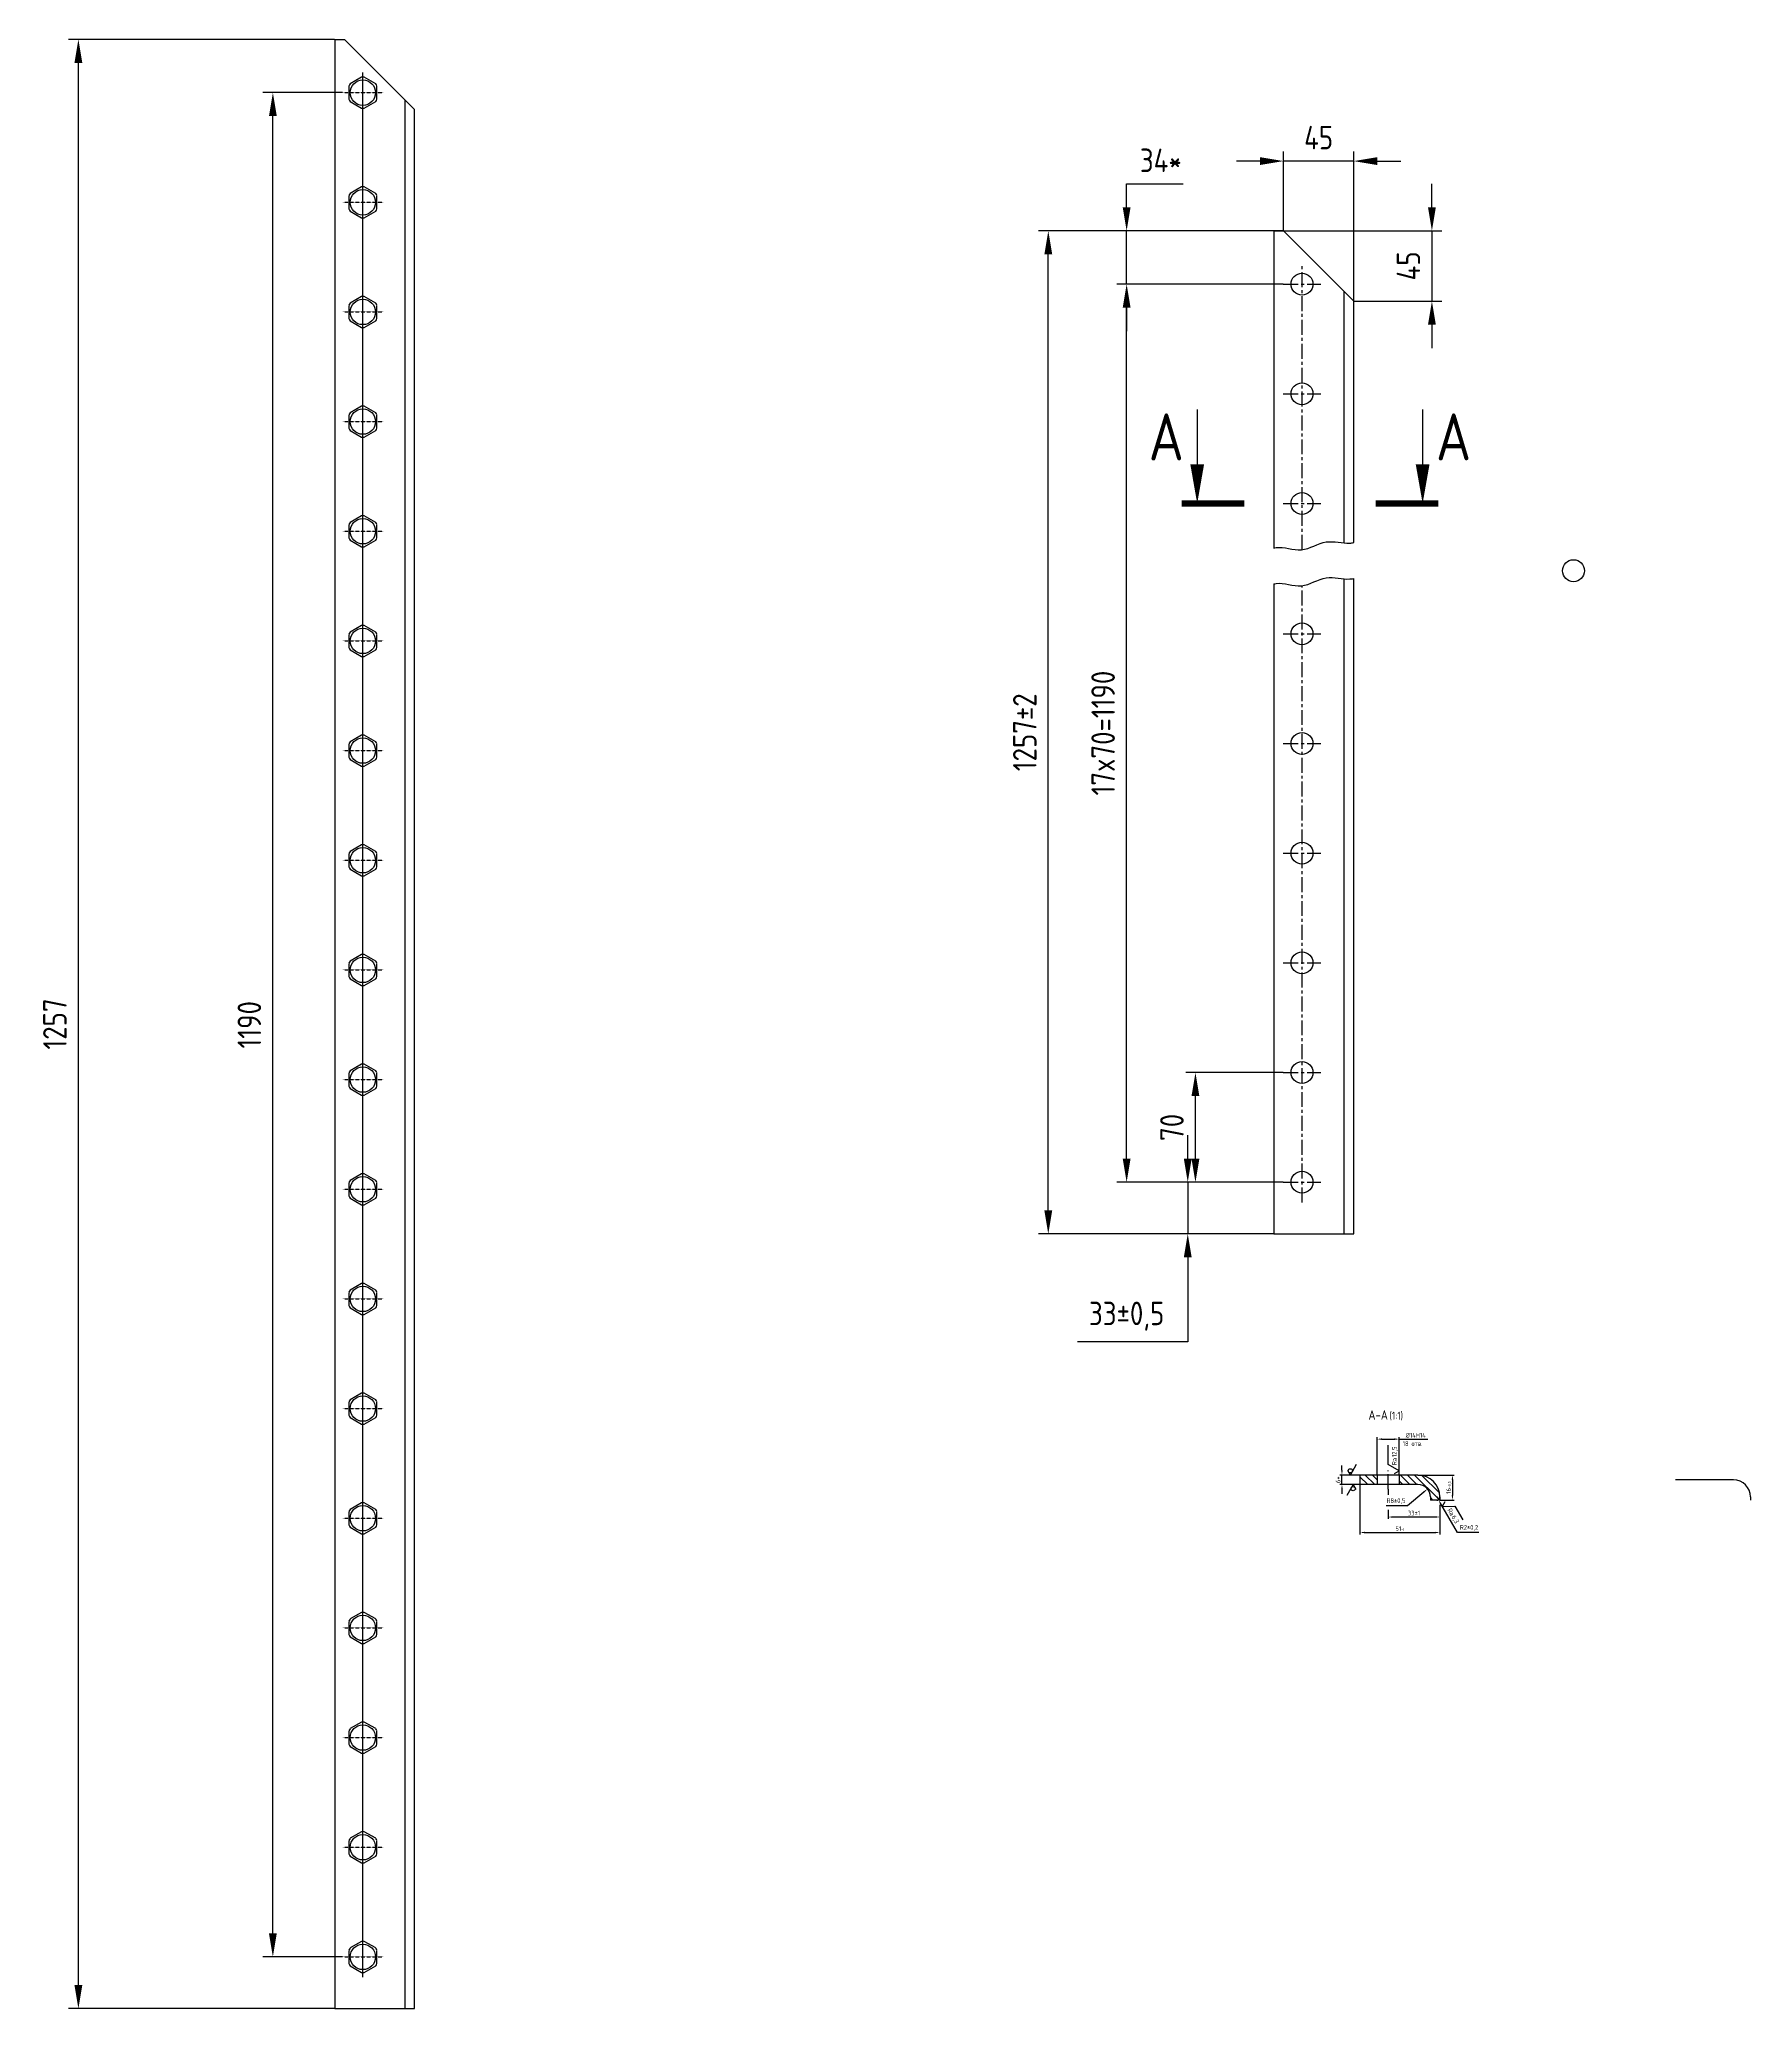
# Model space of a CAD drawing. Header units: millimetres. Extents: x 2257 to 4459, y 1468 to 4205.
# Drawn here: x 2257 to 3349, y 1468 to 2725 of the extents above; entities that cross this region are included whole.
import ezdxf
from ezdxf.enums import TextEntityAlignment as Align

# ---------------------------------------------------------------- set-up
doc = ezdxf.new("R2010")
doc.units = ezdxf.units.MM
doc.header["$LTSCALE"] = 0.3
doc.linetypes.add('CENTER', pattern=[50.8, 31.75, -6.35, 6.35, -6.35])
for name, color, linetype in [('Bord', 1, 'Continuous'), ('Cen', 5, 'CENTER'), ('Cont', 6, 'Continuous'), ('Dim', 7, 'Continuous'), ('Hatch', 2, 'Continuous'), ('Text', 3, 'Continuous'), ('Textb', 6, 'Continuous')]:
    doc.layers.add(name, color=color, linetype=linetype)
doc.styles.add('Style1', font='romans.shx', dxfattribs={"width": 0.8})
doc.dimstyles.new('Dia_1', dxfattribs={"dimtxt": 3, "dimasz": 3, "dimexe": 1.25, "dimexo": 0, "dimgap": 1, "dimtad": 1, "dimtoh": 1, "dimtxsty": 'Style1', "dimcen": 2.5, "dimclrt": 3, "dimadec": 0, "dimazin": 0, "dimtfac": 1, "dimtmove": 0, "dimatfit": 3, "dimfxl": 1, "dimarcsym": 0})
doc.dimstyles.new('Lin$0', dxfattribs={"dimtxt": 3, "dimasz": 3, "dimexe": 1.25, "dimexo": 0, "dimgap": 1, "dimtad": 1, "dimtoh": 1, "dimdec": 5, "dimlfac": -1, "dimtxsty": 'Style1', "dimcen": 2.5, "dimclrt": 3, "dimaunit": 1, "dimadec": 0, "dimazin": 0, "dimtfac": 1, "dimtdec": 5, "dimtmove": 0, "dimatfit": 3, "dimldrblk": 'NONE', "dimfxl": 1, "dimarcsym": 0})
doc.dimstyles.new('Lin_5$0', dxfattribs={"dimscale": 5, "dimtxt": 3, "dimasz": 3, "dimexe": 1.25, "dimexo": 0, "dimgap": 1.5, "dimtad": 1, "dimtoh": 1, "dimtxsty": 'Style1', "dimcen": 2.5, "dimclrt": 3, "dimadec": 0, "dimazin": 0, "dimtfac": 1, "dimtmove": 0, "dimatfit": 3, "dimldrblk": 'DOT', "dimfxl": 1, "dimarcsym": 0})

# ---------------------------------------------------------------- blocks, each defined once
blk = doc.blocks.new('*D37')
at = {"layer": 'Defpoints', "color": 0, "transparency": 16777216}
for p in [(3044.9, 1995.6), (2990, 1962.6), (3044.9, 1962.6)]:
    blk.add_point(p, dxfattribs=at)
at = {"layer": 'Dim', "color": 0, "lineweight": -2, "transparency": 16777216}
for p, q in [((2990, 2010.6), (2990, 2025.6)), ((3044.9, 1995.6), (2983.7, 1995.6)), ((2990, 1995.6), (2990, 1962.6)), ((3044.9, 1962.6), (2983.7, 1962.6)), ((2990, 1947.6), (2990, 1893.7)), ((2990, 1893.7), (2919.6, 1893.7))]:
    blk.add_line(p, q, dxfattribs=at)
at = {"layer": 'Dim', "color": 0, "transparency": 16777216}
for points in [[(2987.5, 2010.6), (2992.5, 2010.6), (2990, 1995.6)], [(2987.5, 1947.6), (2992.5, 1947.6), (2990, 1962.6)]]:
    blk.add_solid(points, dxfattribs=at)
at = {"layer": 'Dim', "color": 3, "transparency": 16777216, "insert": (2951, 1910.1), "char_height": 15, "attachment_point": 5, "style": 'Style1'}
blk.add_mtext('33±0,5', dxfattribs=at)
blk = doc.blocks.new('_Dot')
at = {"color": 0, "linetype": 'ByBlock', "lineweight": -2}
blk.add_line((-0.5, 0), (-1, 0), dxfattribs=at)
at = {"color": 0, "linetype": 'ByBlock', "const_width": 0.5}
blk.add_lwpolyline([(-0.25, 0, 1), (0.25, 0, 1)], format="xyb", close=True, dxfattribs=at)
blk = doc.blocks.new('*D38')
at = {"layer": 'Defpoints', "color": 0, "transparency": 16777216}
for p in [(3117.9, 1786.4), (3150.9, 1789.6), (3117.9, 1781.9)]:
    blk.add_point(p, dxfattribs=at)
at = {"layer": 'Dim', "color": 0, "lineweight": -2, "transparency": 16777216}
for p, q in [((3117.9, 1786.4), (3117.9, 1780.7)), ((3150.9, 1789.6), (3150.9, 1780.7)), ((3147.9, 1781.9), (3120.9, 1781.9))]:
    blk.add_line(p, q, dxfattribs=at)
at = {"layer": 'Dim', "color": 0, "transparency": 16777216}
for points in [[(3120.9, 1782.4), (3120.9, 1781.4), (3117.9, 1781.9)], [(3147.9, 1782.4), (3147.9, 1781.4), (3150.9, 1781.9)]]:
    blk.add_solid(points, dxfattribs=at)
at = {"layer": 'Dim', "color": 3, "transparency": 16777216, "insert": (3134.4, 1784.4), "char_height": 3, "attachment_point": 5, "style": 'Style1'}
blk.add_mtext('33%%P1', dxfattribs=at)
blk = doc.blocks.new('_None')
blk = doc.blocks.new('*D39')
at = {"layer": 'Defpoints', "color": 0, "transparency": 16777216}
for p in [(3099.9, 1802.7), (3150.9, 1781.9), (3150.9, 1772)]:
    blk.add_point(p, dxfattribs=at)
at = {"layer": 'Dim', "color": 0, "lineweight": -2, "transparency": 16777216}
for p, q in [((3099.9, 1802.7), (3099.9, 1770.8)), ((3150.9, 1781.9), (3150.9, 1770.8)), ((3102.9, 1772), (3147.9, 1772))]:
    blk.add_line(p, q, dxfattribs=at)
at = {"layer": 'Dim', "color": 0, "transparency": 16777216}
for points in [[(3102.9, 1772.5), (3102.9, 1771.5), (3099.9, 1772)], [(3147.9, 1772.5), (3147.9, 1771.5), (3150.9, 1772)]]:
    blk.add_solid(points, dxfattribs=at)
at = {"layer": 'Dim', "color": 3, "transparency": 16777216, "insert": (3125.4, 1774.5), "char_height": 3, "attachment_point": 5, "style": 'Style1'}
blk.add_mtext('51{\\H0.58333x;\\S^ -1;}', dxfattribs=at)
blk = doc.blocks.new('*D40')
at = {"layer": 'Defpoints', "color": 0, "transparency": 16777216}
for p in [(3088.4, 1808.7), (3099.9, 1808.7), (3099.9, 1802.7)]:
    blk.add_point(p, dxfattribs=at)
at = {"layer": 'Dim', "color": 0, "lineweight": -2, "transparency": 16777216}
for p, q in [((3088.4, 1811.7), (3088.4, 1814.7)), ((3099.9, 1808.7), (3087.1, 1808.7)), ((3099.9, 1802.7), (3087.1, 1802.7)), ((3088.4, 1802.7), (3088.4, 1808.7)), ((3088.4, 1799.7), (3088.4, 1796.7))]:
    blk.add_line(p, q, dxfattribs=at)
at = {"layer": 'Dim', "color": 0, "transparency": 16777216}
for points in [[(3087.9, 1811.7), (3088.9, 1811.7), (3088.4, 1808.7)], [(3087.9, 1799.7), (3088.9, 1799.7), (3088.4, 1802.7)]]:
    blk.add_solid(points, dxfattribs=at)
at = {"layer": 'Dim', "color": 3, "transparency": 16777216, "insert": (3085.9, 1805.7), "char_height": 3, "attachment_point": 5, "rotation": 90, "style": 'Style1'}
blk.add_mtext('6*', dxfattribs=at)
blk = doc.blocks.new('sherISO_09')
at = {"layer": 'Text'}
for q in [(-1.7, 3), (4, 7)]:
    blk.add_line((0, 0), q, dxfattribs=at)
blk.add_circle((0, 2.7), 1.35, dxfattribs=at)
blk = doc.blocks.new('*D41')
at = {"layer": 'Defpoints', "color": 0, "transparency": 16777216}
for p in [(3136.9, 1808.7), (3150.7, 1792.7), (3158.9, 1792.7)]:
    blk.add_point(p, dxfattribs=at)
at = {"layer": 'Dim', "color": 0, "lineweight": -2, "transparency": 16777216}
for p, q in [((3136.9, 1808.7), (3160.1, 1808.7)), ((3158.9, 1805.7), (3158.9, 1795.7)), ((3150.7, 1792.7), (3160.1, 1792.7))]:
    blk.add_line(p, q, dxfattribs=at)
at = {"layer": 'Dim', "color": 0, "transparency": 16777216}
for points in [[(3158.4, 1805.7), (3159.4, 1805.7), (3158.9, 1808.7)], [(3158.4, 1795.7), (3159.4, 1795.7), (3158.9, 1792.7)]]:
    blk.add_solid(points, dxfattribs=at)
at = {"layer": 'Dim', "color": 3, "transparency": 16777216, "insert": (3156.4, 1800.7), "char_height": 3, "attachment_point": 5, "rotation": 90, "style": 'Style1'}
blk.add_mtext('16{\\H0.58333x;\\S^ -0,5;}', dxfattribs=at)
blk = doc.blocks.new('ZNAK02')
at = {"layer": 'Textb', "style": 'Style1', "width": 0.8}
blk.add_attdef('А-А', text='', height=6, dxfattribs=at).set_placement((13.9, -0.1), align=Align.RIGHT)
blk.add_attdef('SC(1)', (14.9, -0.1), '', height=5, dxfattribs=at)
blk = doc.blocks.new('*D42')
at = {"layer": 'Defpoints', "color": 0, "transparency": 16777216}
for p in [(3110.9, 1831.6), (3110.9, 1808.7), (3124.9, 1808.7)]:
    blk.add_point(p, dxfattribs=at)
at = {"layer": 'Dim', "color": 0, "lineweight": -2, "transparency": 16777216}
for p, q in [((3110.9, 1808.7), (3110.9, 1832.8)), ((3113.9, 1831.6), (3121.9, 1831.6)), ((3124.9, 1808.7), (3124.9, 1832.8)), ((3124.9, 1831.6), (3143.1, 1831.6))]:
    blk.add_line(p, q, dxfattribs=at)
at = {"layer": 'Dim', "color": 0, "transparency": 16777216}
for points in [[(3113.9, 1832.1), (3113.9, 1831.1), (3110.9, 1831.6)], [(3121.9, 1832.1), (3121.9, 1831.1), (3124.9, 1831.6)]]:
    blk.add_solid(points, dxfattribs=at)
at = {"layer": 'Dim', "color": 3, "transparency": 16777216, "insert": (3135.5, 1834.1), "char_height": 3, "attachment_point": 5, "style": 'Style1'}
blk.add_mtext('%%C14H14', dxfattribs=at)
blk = doc.blocks.new('sherISO_01')
at = {"layer": 'Text'}
blk.add_line((4, 7), (16.4, 7), dxfattribs=at)
blk.add_lwpolyline([(-1.7, 3), (0, 0), (4, 7)], dxfattribs=at)
at = {"layer": 'Text', "style": 'Style1', "width": 0.8}
blk.add_text('Ra', height=3, dxfattribs=at).set_placement((3.6, 1.5))
blk.add_attdef('12,5', (8.7, 1.5), '', height=3, dxfattribs=at)
blk = doc.blocks.new('*D43')
at = {"layer": 'Defpoints', "color": 0, "transparency": 16777216}
for p in [(3130.7, 1789.6), (3136.9, 1794.7)]:
    blk.add_point(p, dxfattribs=at)
at = {"layer": 'Dim', "color": 0, "lineweight": -2, "transparency": 16777216}
for p, q in [((3130.2, 1789.2), (3140.7, 1797.9)), ((3116.6, 1789.2), (3130.2, 1789.2))]:
    blk.add_line(p, q, dxfattribs=at)
at = {"layer": 'Dim', "color": 0, "transparency": 16777216}
blk.add_solid([(3140.4, 1798.3), (3141, 1797.5), (3143, 1799.8)], dxfattribs=at)
at = {"layer": 'Dim', "color": 3, "transparency": 16777216, "insert": (3122.9, 1792), "char_height": 3, "attachment_point": 5, "style": 'Style1'}
blk.add_mtext('R8%%P0,5', dxfattribs=at)
blk = doc.blocks.new('*D44')
at = {"layer": 'Defpoints', "color": 0, "transparency": 16777216}
for p in [(3148.9, 1794.7), (3149.9, 1793)]:
    blk.add_point(p, dxfattribs=at)
at = {"layer": 'Dim', "color": 0, "lineweight": -2, "transparency": 16777216}
for p, q in [((3148.9, 1794.7), (3149.9, 1793)), ((3162.2, 1772.1), (3151.4, 1790.4)), ((3175.7, 1772.1), (3162.2, 1772.1))]:
    blk.add_line(p, q, dxfattribs=at)
at = {"layer": 'Dim', "color": 0, "transparency": 16777216}
blk.add_solid([(3151.8, 1790.6), (3151, 1790.1), (3149.9, 1793)], dxfattribs=at)
at = {"layer": 'Dim', "color": 3, "transparency": 16777216, "insert": (3169.5, 1774.9), "char_height": 3, "attachment_point": 5, "style": 'Style1'}
blk.add_mtext('R2%%P0,2', dxfattribs=at)
blk = doc.blocks.new('sherISO_03')
at = {"layer": 'Text'}
blk.add_line((4, 7), (14.1, 7), dxfattribs=at)
blk.add_lwpolyline([(-1.7, 3), (0, 0), (4, 7)], dxfattribs=at)
at = {"layer": 'Text', "style": 'Style1', "width": 0.8}
blk.add_text('Ra', height=3, dxfattribs=at).set_placement((3.6, 1.5))
blk.add_attdef('6,3', (8.7, 1.5), '', height=3, dxfattribs=at)
blk = doc.blocks.new('A0C3000')
at = {"color": 5, "linetype": 'CENTER', "ltscale": 0.016}
for p, q in [((0, -12.9), (0, 12.9)), ((-12.9, 0), (12.9, 0))]:
    blk.add_line(p, q, dxfattribs=at)
at = {"ltscale": 0.016}
for p, q in [((-9, 4.2), (-9, -4.2)), ((-0.8, 9.9), (-8.2, 5.7)), ((8.2, 5.7), (0.8, 9.9)), ((9, -4.2), (9, 4.2)), ((-8.2, -5.7), (-0.8, -9.9)), ((0.8, -9.9), (8.2, -5.7))]:
    blk.add_line(p, q, dxfattribs=at)
blk.add_circle((0, 0), 8.1, dxfattribs=at)
for start, end in [(145.2409, 154.7591), (85.2409, 94.7591), (25.2409, 34.7591), (205.2409, 214.7591), (265.2409, 274.7591), (325.2409, 334.7591)]:
    blk.add_arc((0, 0), 9.95, start, end, dxfattribs=at)
blk = doc.blocks.new('*D45')
at = {"layer": 'Defpoints', "color": 0, "transparency": 16777216}
for p in [(3051.1, 2647.4), (3051.1, 2602.9), (3095.9, 2558)]:
    blk.add_point(p, dxfattribs=at)
at = {"layer": 'Dim', "color": 0, "lineweight": -2, "transparency": 16777216}
for p, q in [((3051.1, 2602.9), (3051.1, 2653.6)), ((3095.9, 2558), (3095.9, 2653.6)), ((3036.1, 2647.4), (3021.1, 2647.4)), ((3095.9, 2647.4), (3051.1, 2647.4)), ((3110.9, 2647.4), (3125.9, 2647.4))]:
    blk.add_line(p, q, dxfattribs=at)
at = {"layer": 'Dim', "color": 0, "transparency": 16777216}
for points in [[(3036.1, 2649.9), (3036.1, 2644.9), (3051.1, 2647.4)], [(3110.9, 2649.9), (3110.9, 2644.9), (3095.9, 2647.4)]]:
    blk.add_solid(points, dxfattribs=at)
at = {"layer": 'Dim', "color": 3, "transparency": 16777216, "insert": (3073.5, 2662.4), "char_height": 15, "attachment_point": 5, "style": 'Style1'}
blk.add_mtext('45', dxfattribs=at)
blk = doc.blocks.new('*D46')
at = {"layer": 'Defpoints', "color": 0, "transparency": 16777216}
for p in [(3051.1, 2602.9), (3095.9, 2558), (3145.8, 2558)]:
    blk.add_point(p, dxfattribs=at)
at = {"layer": 'Dim', "color": 0, "lineweight": -2, "transparency": 16777216}
for p, q in [((3145.8, 2617.9), (3145.8, 2632.9)), ((3051.1, 2602.9), (3152.1, 2602.9)), ((3145.8, 2602.9), (3145.8, 2558)), ((3095.9, 2558), (3152.1, 2558)), ((3145.8, 2543), (3145.8, 2528))]:
    blk.add_line(p, q, dxfattribs=at)
at = {"layer": 'Dim', "color": 0, "transparency": 16777216}
for points in [[(3143.3, 2617.9), (3148.3, 2617.9), (3145.8, 2602.9)], [(3143.3, 2543), (3148.3, 2543), (3145.8, 2558)]]:
    blk.add_solid(points, dxfattribs=at)
at = {"layer": 'Dim', "color": 3, "transparency": 16777216, "insert": (3130.8, 2580.5), "char_height": 15, "attachment_point": 5, "rotation": 90, "style": 'Style1'}
blk.add_mtext('45', dxfattribs=at)
blk = doc.blocks.new('*D47')
at = {"layer": 'Defpoints', "color": 0, "transparency": 16777216}
for p in [(2951, 2602.9), (3044.9, 2602.9), (3050.9, 2568.9)]:
    blk.add_point(p, dxfattribs=at)
at = {"layer": 'Dim', "color": 0, "lineweight": -2, "transparency": 16777216}
for p, q in [((2951, 2617.9), (2951, 2632.9)), ((2951, 2632.9), (2987.1, 2632.9)), ((3044.9, 2602.9), (2944.8, 2602.9)), ((2951, 2568.9), (2951, 2602.9)), ((3050.9, 2568.9), (2944.8, 2568.9)), ((2951, 2553.9), (2951, 2538.9))]:
    blk.add_line(p, q, dxfattribs=at)
at = {"layer": 'Dim', "color": 0, "transparency": 16777216}
for points in [[(2948.5, 2617.9), (2953.5, 2617.9), (2951, 2602.9)], [(2948.5, 2553.9), (2953.5, 2553.9), (2951, 2568.9)]]:
    blk.add_solid(points, dxfattribs=at)
at = {"layer": 'Dim', "color": 3, "transparency": 16777216, "insert": (2972.8, 2647.9), "char_height": 15, "attachment_point": 5, "style": 'Style1'}
blk.add_mtext('34*', dxfattribs=at)
blk = doc.blocks.new('*D48')
at = {"layer": 'Defpoints', "color": 0, "transparency": 16777216}
for p in [(2994.9, 2065.6), (3050.9, 2065.6), (3050.9, 1995.6)]:
    blk.add_point(p, dxfattribs=at)
at = {"layer": 'Dim', "color": 0, "lineweight": -2, "transparency": 16777216}
for p, q in [((3050.9, 2065.6), (2988.7, 2065.6)), ((2994.9, 2010.6), (2994.9, 2050.6)), ((3050.9, 1995.6), (2988.7, 1995.6))]:
    blk.add_line(p, q, dxfattribs=at)
at = {"layer": 'Dim', "color": 0, "transparency": 16777216}
for points in [[(2992.4, 2050.6), (2997.4, 2050.6), (2994.9, 2065.6)], [(2992.4, 2010.6), (2997.4, 2010.6), (2994.9, 1995.6)]]:
    blk.add_solid(points, dxfattribs=at)
at = {"layer": 'Dim', "color": 3, "transparency": 16777216, "insert": (2979.9, 2030.6), "char_height": 15, "attachment_point": 5, "rotation": 90, "style": 'Style1'}
blk.add_mtext('70', dxfattribs=at)
blk = doc.blocks.new('*D49')
at = {"layer": 'Defpoints', "color": 0, "transparency": 16777216}
for p in [(2951, 2568.9), (3044.9, 2568.9), (3044.9, 1995.6)]:
    blk.add_point(p, dxfattribs=at)
at = {"layer": 'Dim', "color": 0, "lineweight": -2, "transparency": 16777216}
for p, q in [((3044.9, 2568.9), (2944.8, 2568.9)), ((2951, 2010.6), (2951, 2553.9)), ((3044.9, 1995.6), (2944.8, 1995.6))]:
    blk.add_line(p, q, dxfattribs=at)
at = {"layer": 'Dim', "color": 0, "transparency": 16777216}
for points in [[(2948.5, 2553.9), (2953.5, 2553.9), (2951, 2568.9)], [(2948.5, 2010.6), (2953.5, 2010.6), (2951, 1995.6)]]:
    blk.add_solid(points, dxfattribs=at)
at = {"layer": 'Dim', "color": 3, "transparency": 16777216, "insert": (2936, 2282.3), "char_height": 15, "attachment_point": 5, "rotation": 90, "style": 'Style1'}
blk.add_mtext('17x70=1190', dxfattribs=at)
blk = doc.blocks.new('*D50')
at = {"layer": 'Defpoints', "color": 0, "transparency": 16777216}
for p in [(2406.2, 2691.1), (2450.7, 2691.1), (2450.7, 1501.1)]:
    blk.add_point(p, dxfattribs=at)
at = {"layer": 'Dim', "color": 0, "lineweight": -2, "transparency": 16777216}
for p, q in [((2450.7, 2691.1), (2399.9, 2691.1)), ((2406.2, 1516.1), (2406.2, 2676.1)), ((2450.7, 1501.1), (2399.9, 1501.1))]:
    blk.add_line(p, q, dxfattribs=at)
at = {"layer": 'Dim', "color": 0, "transparency": 16777216}
for points in [[(2403.7, 2676.1), (2408.7, 2676.1), (2406.2, 2691.1)], [(2403.7, 1516.1), (2408.7, 1516.1), (2406.2, 1501.1)]]:
    blk.add_solid(points, dxfattribs=at)
at = {"layer": 'Dim', "color": 3, "transparency": 16777216, "insert": (2391.2, 2096.1), "char_height": 15, "attachment_point": 5, "rotation": 90, "style": 'Style1'}
blk.add_mtext('1190', dxfattribs=at)
blk = doc.blocks.new('*D51')
at = {"layer": 'Defpoints', "color": 0, "transparency": 16777216}
for p in [(2282.1, 2725.1), (2445.6, 2725.1), (2445.6, 1468.1)]:
    blk.add_point(p, dxfattribs=at)
at = {"layer": 'Dim', "color": 0, "lineweight": -2, "transparency": 16777216}
for p, q in [((2445.6, 2725.1), (2275.8, 2725.1)), ((2282.1, 1483.1), (2282.1, 2710.1)), ((2445.6, 1468.1), (2275.8, 1468.1))]:
    blk.add_line(p, q, dxfattribs=at)
at = {"layer": 'Dim', "color": 0, "transparency": 16777216}
for points in [[(2279.6, 2710.1), (2284.6, 2710.1), (2282.1, 2725.1)], [(2279.6, 1483.1), (2284.6, 1483.1), (2282.1, 1468.1)]]:
    blk.add_solid(points, dxfattribs=at)
at = {"layer": 'Dim', "color": 3, "transparency": 16777216, "insert": (2267.1, 2096.6), "char_height": 15, "attachment_point": 5, "rotation": 90, "style": 'Style1'}
blk.add_mtext('1257', dxfattribs=at)
blk = doc.blocks.new('*D52')
at = {"layer": 'Defpoints', "color": 0, "transparency": 16777216}
for p in [(2901, 2602.9), (3051.1, 2602.9), (3044.9, 1962.6)]:
    blk.add_point(p, dxfattribs=at)
at = {"layer": 'Dim', "color": 0, "lineweight": -2, "transparency": 16777216}
for p, q in [((3051.1, 2602.9), (2894.8, 2602.9)), ((2901, 1977.6), (2901, 2587.9)), ((3044.9, 1962.6), (2894.8, 1962.6))]:
    blk.add_line(p, q, dxfattribs=at)
at = {"layer": 'Dim', "color": 0, "transparency": 16777216}
for points in [[(2898.5, 2587.9), (2903.5, 2587.9), (2901, 2602.9)], [(2898.5, 1977.6), (2903.5, 1977.6), (2901, 1962.6)]]:
    blk.add_solid(points, dxfattribs=at)
at = {"layer": 'Dim', "color": 3, "transparency": 16777216, "insert": (2886, 2282.8), "char_height": 15, "attachment_point": 5, "rotation": 90, "style": 'Style1'}
blk.add_mtext('1257%%P2', dxfattribs=at)
blk = doc.blocks.new('razrez05')
at = {"layer": 'Text', "const_width": 0.8}
blk.add_lwpolyline([(-2, 0), (6, 0)], dxfattribs=at)
at = {"layer": 'Text'}
blk.add_lwpolyline([(0, 0, 0, 1.76, 0), (0, -5, 1.76, 1.76, 0)], format="xyseb", dxfattribs=at)
blk.add_lwpolyline([(0, -12), (0, -5)], dxfattribs=at)
at = {"layer": 'Textb', "style": 'Style1', "width": 0.8}
blk.add_attdef('А', text='', height=6, dxfattribs=at).set_placement((-1.7, -11.5, 39), align=Align.RIGHT)
blk = doc.blocks.new('razrez06')
at = {"layer": 'Text', "const_width": 0.8}
blk.add_lwpolyline([(2, 0), (-6, 0)], dxfattribs=at)
at = {"layer": 'Text'}
blk.add_lwpolyline([(0, 0, 0, 1.76, 0), (0, -5, 1.76, 1.76, 0)], format="xyseb", dxfattribs=at)
blk.add_lwpolyline([(0, -12), (0, -5)], dxfattribs=at)
at = {"layer": 'Textb', "style": 'Style1', "width": 0.8}
blk.add_attdef('А', (1.7, -11.5), '', height=6, dxfattribs=at)

msp = doc.modelspace()

# ---------------------------------------------------------------- hatches: boundary and pattern name
at = {"layer": 'Hatch'}
h = msp.add_hatch(dxfattribs=at)
h.set_pattern_fill('ANSI31', color=256, angle=90, style=0)
h.set_pattern_definition([(135, (-2150.985, 0), (-2.245064, -2.245064), [])])
h.paths.add_polyline_path([(3110.873038, 1808.682399), (3099.873038, 1808.682399), (3099.873038, 1802.682399), (3110.873038, 1802.682399)])
h.paths.add_polyline_path([(3136.873038, 1808.682399), (3124.873038, 1808.682399), (3124.873038, 1802.682399), (3136.873038, 1802.682399, -0.4142135624), (3144.873038, 1794.682399), (3144.873038, 1792.682399), (3148.873038, 1792.682399, 0.4142135624), (3150.873038, 1794.682399, 0.4142135624)])

# ---------------------------------------------------------------- linework, layer by layer
at = {"layer": 'Bord'}
for points, knots in [([(3044.900759, 2400.408346), (3045.389765, 2400.539462), (3050.920642, 2401.685757), (3063.119579, 2396.103109), (3077.510516, 2406.922324), (3089.349233, 2403.034093), (3094.962268, 2403.720826), (3095.900759, 2403.853008)], [12.4015483846, 12.4015483846, 12.4015483846, 12.4015483846, 13.996027213, 30.2323083807, 46.8258701561, 61.9373617044, 64.2480512613, 64.2480512613, 64.2480512613, 64.2480512613]), ([(3044.900759, 2377.477134), (3045.389765, 2377.60825), (3050.920642, 2378.754545), (3063.119579, 2373.171896), (3077.510516, 2383.991111), (3089.272909, 2380.127948), (3094.82089, 2380.77275), (3095.900759, 2380.885277)], [12.4015483846, 12.4015483846, 12.4015483846, 12.4015483846, 13.996027213, 30.2323083807, 46.8258701561, 61.9373617044, 64.0287519026, 64.0287519026, 64.0287519026, 64.0287519026])]:
    msp.add_open_spline(points, degree=3, knots=knots, dxfattribs=at)
at = {"layer": 'Cen'}
for p, q in [((3062.900759, 2399.310746), (3062.900759, 2581.826483)), ((3050.900759, 2568.876483), (3074.900759, 2568.876483)), ((3050.900759, 2498.876483), (3074.900759, 2498.876483)), ((3050.900759, 2428.876483), (3074.900759, 2428.876483)), ((3062.900759, 1982.690148), (3062.900759, 2376.379534)), ((3050.900759, 2345.640148), (3074.900759, 2345.640148)), ((3050.900759, 2275.640148), (3074.900759, 2275.640148)), ((3050.900759, 2205.640148), (3074.900759, 2205.640148)), ((3050.900759, 2135.640148), (3074.900759, 2135.640148)), ((3050.900759, 2065.640148), (3074.900759, 2065.640148)), ((3050.900759, 1995.640148), (3074.900759, 1995.640148)), ((3117.873038, 1799.682399), (3117.873038, 1811.682399))]:
    msp.add_line(p, q, dxfattribs=at)
at = {"layer": 'Cont'}
for p, q in [((2445.639564, 2725.097793), (2445.639564, 1468.097793)), ((2445.639564, 2725.097793), (2451.811137, 2725.097793)), ((2496.639564, 2680.269366), (2451.811137, 2725.097793)), ((2490.639564, 1468.097793), (2490.639564, 2686.269366)), ((2496.639564, 1468.097793), (2496.639564, 2680.269366)), ((3044.900759, 2602.876483), (3044.900759, 2400.408346)), ((3044.900759, 2602.876483), (3051.072332, 2602.876483)), ((3095.900759, 2558.048056), (3051.072332, 2602.876483)), ((3089.900759, 2403.662942), (3089.900759, 2564.048056)), ((3095.900759, 2403.853008), (3095.900759, 2558.048056)), ((3044.900759, 2377.477134), (3044.900759, 1962.640148)), ((3089.900759, 1962.640148), (3089.900759, 2380.731729)), ((3095.900759, 1962.640148), (3095.900759, 2380.885277)), ((3044.900759, 1962.640148), (3095.900759, 1962.640148)), ((3099.873038, 1808.682399), (3099.873038, 1802.682399)), ((3136.873038, 1808.682399), (3099.873038, 1808.682399)), ((3136.873038, 1802.682399), (3099.873038, 1802.682399)), ((3110.873038, 1808.682399), (3110.873038, 1802.682399)), ((3124.873038, 1808.682399), (3124.873038, 1802.682399)), ((3338.158164, 1805.682399), (3301.158164, 1805.682399)), ((3144.873038, 1794.682399), (3144.873038, 1792.682399)), ((3148.873038, 1792.682399), (3144.873038, 1792.682399)), ((3349.158164, 1794.682399), (3349.158164, 1792.682399)), ((2445.639564, 1468.097793), (2496.639564, 1468.097793))]:
    msp.add_line(p, q, dxfattribs=at)
for centre in [(3062.900759, 2568.876483), (3062.900759, 2498.876483), (3062.900759, 2428.876483), (3236.126597, 2385.926567), (3062.900759, 2345.640148), (3062.900759, 2275.640148), (3062.900759, 2205.640148), (3062.900759, 2135.640148), (3062.900759, 2065.640148), (3062.900759, 1995.640148)]:
    msp.add_circle(centre, 7, dxfattribs=at)
for centre, radius, start, end in [((3136.873038, 1794.682399), 14, 0, 90), ((3136.873038, 1794.682399), 8, 0, 90), ((3338.158164, 1794.682399), 11, 0, 90), ((3148.873038, 1794.682399), 2, 270, 0)]:
    msp.add_arc(centre, radius, start, end, dxfattribs=at)
at = {"layer": 'Dim'}
for p, q in [((2463.639564, 1488.147793), (2463.639564, 2704.047793)), ((3117.873038, 1799.682399), (3117.873038, 1796.043969)), ((3148.873038, 1792.682399), (3149.511003, 1792.682399)), ((3150.873038, 1794.682399), (3150.873038, 1792.513196))]:
    msp.add_line(p, q, dxfattribs=at)

# ---------------------------------------------------------------- block references
at = {"layer": 'Cont', "ltscale": 0.016}
for p in [(2463.639564, 2691.097793), (2463.639564, 2621.097793), (2463.639564, 2551.097793), (2463.639564, 2481.097793), (2463.639564, 2411.097793), (2463.639564, 2341.097793), (2463.639564, 2271.097793), (2463.639564, 2201.097793), (2463.639564, 2131.097793), (2463.639564, 2061.097793), (2463.639564, 1991.097793), (2463.639564, 1921.097793), (2463.639564, 1851.097793), (2463.639564, 1781.097793), (2463.639564, 1711.097793), (2463.639564, 1641.097793), (2463.639564, 1571.097793), (2463.639564, 1501.097793)]:
    msp.add_blockref('A0C3000', p, dxfattribs=at)
at = {"layer": 'Dim'}
ref = msp.add_blockref('razrez05', (2996.029492, 2428.876483), dxfattribs=dict(at, xscale=-5, yscale=5, zscale=5, rotation=180))
ref.add_attrib('А', 'А', dxfattribs={"layer": 'Textb', "height": 30, "style": 'Style1', "width": 0.8}).set_placement((2987.529492, 2456.37056, 195), align=Align.RIGHT)
ref = msp.add_blockref('razrez06', (3139.872713, 2428.876483), dxfattribs=dict(at, xscale=-5, yscale=5, zscale=5, rotation=180))
ref.add_attrib('А', 'А', (3148.372713, 2456.376483), dxfattribs={"layer": 'Textb', "height": 30, "style": 'Style1', "width": 0.8})
msp.add_blockref('ZNAK02', (3103.814262, 1844.164507), dxfattribs=at).add_auto_attribs({'А-А': 'А-А', 'SC(1)': '(1:1)'})
for name, p, rotation, values in [('sherISO_01', (3124.873038, 1811.438195), 90, {'12,5': '12,5'}), ('sherISO_03', (3152.402299, 1788.684066), 300.4714308119156, {'6,3': '6,3'})]:
    msp.add_blockref(name, p, dxfattribs=dict(at, rotation=rotation)).add_auto_attribs(values)
msp.add_blockref('sherISO_09', (3093.762718, 1808.682399), dxfattribs=at)
at = {"layer": 'Dim', "rotation": 180}
msp.add_blockref('sherISO_09', (3095.532167, 1802.682399), dxfattribs=at)

# ---------------------------------------------------------------- texts
at = {"layer": 'Text', "color": 3, "style": 'Style1', "width": 0.8}
msp.add_text('18 отв.', height=3, dxfattribs=at).set_placement((3127.1246, 1827.253454))

# ---------------------------------------------------------------- dimensions: what is measured, and where the dimension line sits
at = {"layer": 'Dim'}
for base, p1, p2, picture, middle in [((2282.062797, 2725.097793), (2445.639564, 1468.097793), (2445.639564, 2725.097793), '*D51', (2267.062797, 2096.597793)), ((2406.161017, 2691.097793), (2450.689564, 1501.097793), (2450.689564, 2691.097793), '*D50', (2391.161017, 2096.097793)), ((2994.900759, 2065.640148), (3050.900759, 1995.640148), (3050.900759, 2065.640148), '*D48', (2979.900759, 2030.640148))]:
    dim = msp.add_linear_dim(base=base, p1=p1, p2=p2, angle=90, dimstyle='Lin_5$0', dxfattribs=at)
    dim.commit()
    dim.dimension.update_dxf_attribs({"geometry": picture, "text_midpoint": middle})
dim = msp.add_linear_dim(base=(3051.072332, 2647.37345), p1=(3095.900759, 2558.048056), p2=(3051.072332, 2602.876483), dimstyle='Lin_5$0', override={"dimdec": 0}, dxfattribs=at)
dim.commit()
dim.dimension.update_dxf_attribs({"geometry": '*D45', "text_midpoint": (3073.486546, 2662.37345)})
for base, p1, p2, text, dimstyle, picture, middle in [((2951.049937, 2602.876483), (3050.900759, 2568.876483), (3044.900759, 2602.876483), '<>*', 'Lin_5$0', '*D47', (2972.835651, 2647.876483)), ((2901.049937, 2602.876483), (3044.900759, 1962.640148), (3051.072332, 2602.876483), '1257%%P2', 'Lin_5$0', '*D52', (2886.049937, 2282.758315)), ((2951.049937, 2568.876483), (3044.900759, 1995.640148), (3044.900759, 2568.876483), '17x70=1190', 'Lin_5$0', '*D49', (2936.049937, 2282.258315)), ((3088.371566, 1808.682399), (3099.873038, 1802.682399), (3099.873038, 1808.682399), '<>*', 'Lin$0', '*D40', (3085.871566, 1805.682399)), ((3158.866576, 1792.682399), (3136.873038, 1808.682399), (3150.700535, 1792.682399), '<>{\\H0.58333x;\\S^ -0,5;}', 'Lin$0', '*D41', (3156.366576, 1800.682399))]:
    dim = msp.add_linear_dim(base=base, p1=p1, p2=p2, angle=90, text=text, dimstyle=dimstyle, dxfattribs=at)
    dim.commit()
    dim.dimension.update_dxf_attribs({"geometry": picture, "text_midpoint": middle})
dim = msp.add_linear_dim(base=(3145.805109, 2558.048056), p1=(3051.072332, 2602.876483), p2=(3095.900759, 2558.048056), angle=90, dimstyle='Lin_5$0', override={"dimdec": 0}, dxfattribs=at)
dim.commit()
dim.dimension.update_dxf_attribs({"geometry": '*D46', "text_midpoint": (3130.805109, 2580.462269)})
dim = msp.add_linear_dim(base=(2989.978508, 1962.640148), p1=(3044.900759, 1995.640148), p2=(3044.900759, 1962.640148), angle=90, text='<>±0,5', dimstyle='Lin_5$0', dxfattribs=at)
dim.commit()
dim.dimension.update_dxf_attribs({"geometry": '*D37', "text_midpoint": (2951.049937, 1893.711576), "dimtype": 160})
dim = msp.add_linear_dim(base=(3110.873038, 1831.552723), p1=(3124.873038, 1808.682399), p2=(3110.873038, 1808.682399), text='%%C<>H14', dimstyle='Lin$0', dxfattribs=at)
dim.commit()
dim.dimension.update_dxf_attribs({"geometry": '*D42', "text_midpoint": (3135.50161, 1831.552723), "dimtype": 160})
for base, p1, p2, text, picture, middle in [((3150.873038, 1772.048023), (3099.873038, 1802.682399), (3150.873038, 1781.903879), '<>{\\H0.58333x;\\S^ -1;}', '*D39', (3125.373038, 1774.548023)), ((3117.873038, 1781.903879), (3150.873038, 1789.616917), (3117.873038, 1786.422652), '<>%%P1', '*D38', (3134.373038, 1784.403879))]:
    dim = msp.add_linear_dim(base=base, p1=p1, p2=p2, text=text, dimstyle='Lin$0', dxfattribs=at)
    dim.commit()
    dim.dimension.update_dxf_attribs({"geometry": picture, "text_midpoint": middle})
dim = msp.add_radius_dim(center=(3136.873038, 1794.682399), mpoint=(3130.708499, 1789.583532), text='<>%%P0,5', dimstyle='Dia_1', override={"dimse1": 1}, dxfattribs=at)
dim.commit()
dim.dimension.update_dxf_attribs({"geometry": '*D43', "text_midpoint": (3122.917944, 1789.165964), "dimtype": 164})
dim = msp.add_radius_dim(center=(3148.873038, 1794.682399), mpoint=(3149.887256, 1792.958635), text='<>%%P0,2', dimstyle='Dia_1', dxfattribs=at)
dim.commit()
dim.dimension.update_dxf_attribs({"geometry": '*D44', "text_midpoint": (3169.451081, 1772.090751), "dimtype": 164})

doc.saveas('drawing.dxf')
